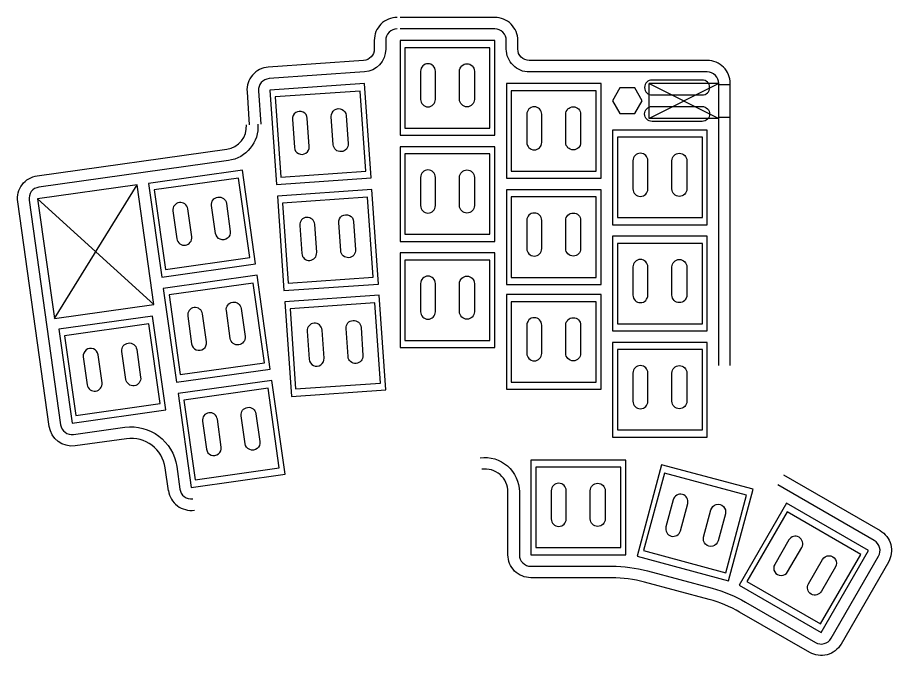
# Model space of a CAD drawing. Header units: inches. Extents: x -4 to 333, y -4 to 107.
# Drawn here: x 181 to 333.2, y -3.7 to 107.5 of the extents above; entities that cross this region are included whole.
import ezdxf

# ---------------------------------------------------------------- set-up
doc = ezdxf.new("R2010")
doc.units = ezdxf.units.IN
doc.header["$MEASUREMENT"] = 0
doc.layers.get('0').update_dxf_attribs({"color": 1})
doc.layers.add('OUTLINE_CASE', color=5, linetype='Continuous')
doc.layers.add('OUTLINE_CURVED', color=6, linetype='Continuous')

# ---------------------------------------------------------------- blocks, each defined once
blk = doc.blocks.new('switch')
for points in [[(75.66, 33.6), (75.66, 17.1), (92.16, 17.1), (92.16, 33.6), (75.66, 33.6)], [(76.5, 32.34), (76.5, 18.34), (91.31, 18.34), (91.31, 32.34), (76.5, 32.34)]]:
    blk.add_lwpolyline(points)
for points in [[(79.21, 28.25), (79.21, 23.34, 1), (81.81, 23.34), (81.81, 28.25, 1)], [(88.6, 28.25), (88.6, 23.34, -1), (86, 23.34), (86, 28.25, -1)]]:
    blk.add_lwpolyline(points, format="xyb", close=True)

msp = doc.modelspace()

# ---------------------------------------------------------------- linework, layer by layer
at = {"linetype": 'Continuous'}
msp.add_line((303.1, 95.98), (291, 95.98), dxfattribs=at)
msp.add_line((187.39, 55.07), (201.8, 78.3))
for points in [[(303.1, 89.88), (303.1, 95.98), (291, 89.88), (291, 95.98), (303.1, 89.88), (291, 89.88)], [(204.72, 57.51), (184.47, 75.87), (187.39, 55.07), (204.72, 57.51), (201.8, 78.3), (184.47, 75.87)]]:
    msp.add_lwpolyline(points)
msp.add_lwpolyline([(303.1, 90.13), (305.1, 90.13), (305.1, 95.73), (303.1, 95.73)], dxfattribs=at)
at = {"layer": 'OUTLINE_CASE'}
for points in [[(247.1, 107.48, 0.414214), (243.1, 103.48), (243.1, 101.97, -0.39391), (241.24, 99.98), (224.65, 98.82, 0.414214), (220.94, 94.55), (221.34, 88.77)], [(305.1, 46.85), (305.1, 95.98, 0.414214), (301.1, 99.98), (270.1, 99.98, -0.414214), (268.1, 101.98), (268.1, 103.48, 0.414214), (264.1, 107.48), (247.6, 107.48)], [(207.27, 25), (206.71, 29.01, 0.41421), (199.93, 34.11), (191.02, 32.86, -0.414208), (186.5, 36.26), (181, 75.38, -0.414214), (184.41, 79.9), (217.41, 84.53, 0.393912), (220.84, 88.77)], [(314.38, 27.8), (331.19, 18.1, -0.414214), (332.65, 12.63), (324.4, -1.66, -0.414214), (318.94, -3.12), (306.74, 3.92, 0.065545), (301.43, 6.12), (290.16, 9.14, 0.065542), (284.47, 9.89), (270.38, 9.89, -0.414214), (266.38, 13.89), (266.38, 24.83, 0.455725), (261.82, 28.79)]]:
    msp.add_lwpolyline(points, format="xyb", dxfattribs=at)
msp.add_arc((211.22, 25.62), 4, 187.9995, 277.9998, dxfattribs=at)
at = {"layer": 'OUTLINE_CURVED'}
for points in [[(247.1, 105.48, 0.414214), (245.1, 103.48), (245.1, 101.97, -0.39391), (241.38, 97.98), (224.79, 96.82, 0.414214), (222.93, 94.69), (223.34, 88.91)], [(303.1, 46.85), (303.1, 95.98, 0.414214), (301.1, 97.98), (270.1, 97.98, -0.414214), (266.1, 101.98), (266.1, 103.48, 0.414214), (264.1, 105.48), (247.6, 105.48)], [(222.84, 88.91, -0.393912), (217.69, 82.55), (184.69, 77.92, 0.414214), (182.99, 75.66), (188.48, 36.54, 0.414208), (190.74, 34.84), (199.65, 36.09, -0.41421), (208.69, 29.28), (209.24, 25.34, 0.414215), (211.5, 23.64)], [(261.55, 30.77, -0.455725), (268.38, 24.83), (268.38, 13.89, 0.414214), (270.38, 11.89), (284.47, 11.89, -0.065542), (290.68, 11.07), (301.95, 8.05, -0.065545), (307.74, 5.65), (319.94, -1.39, 0.414214), (322.67, -0.66), (330.92, 13.63, 0.414214), (330.19, 16.36), (313.38, 26.07)]]:
    msp.add_lwpolyline(points, format="xyb", dxfattribs=at)
for points in [[(300.21, 96.58), (291.49, 96.58, 1), (291.49, 93.98), (300.21, 93.98, 1)], [(300.21, 89.37), (291.49, 89.37, -1), (291.49, 91.97), (300.21, 91.97, -1)]]:
    msp.add_lwpolyline(points, format="xyb", close=True, dxfattribs=at)
msp.add_lwpolyline([(285.88, 95.23), (284.58, 92.98), (285.88, 90.73), (288.48, 90.73), (289.78, 92.98), (288.48, 95.23)], close=True, dxfattribs=at)

# ---------------------------------------------------------------- block references
for p in [(171.95, 69.87), (190.45, 62.37), (208.95, 54.27), (171.95, 51.37), (190.45, 43.87), (208.95, 35.77), (171.95, 32.88), (190.45, 25.63), (208.95, 17.29), (194.73, -3.21)]:
    msp.add_blockref('switch', p)
for p, rotation in [((151.8, 56.03), 4.000064641173945), ((133.54, 34.78), 7.999818043628953), ((153.09, 37.56), 4.000064641173945), ((136.11, 16.48), 7.999818043628953), ((154.38, 19.14), 4.000064641173945), ((117.92, 9.36), 7.999818043628953), ((138.69, -1.85), 7.999818043628953), ((211.36, 16.69), 345.000338842909), ((232.58, 31.61), 329.9999667294477)]:
    msp.add_blockref('switch', p, dxfattribs=dict(rotation=rotation))

doc.saveas('drawing.dxf')
